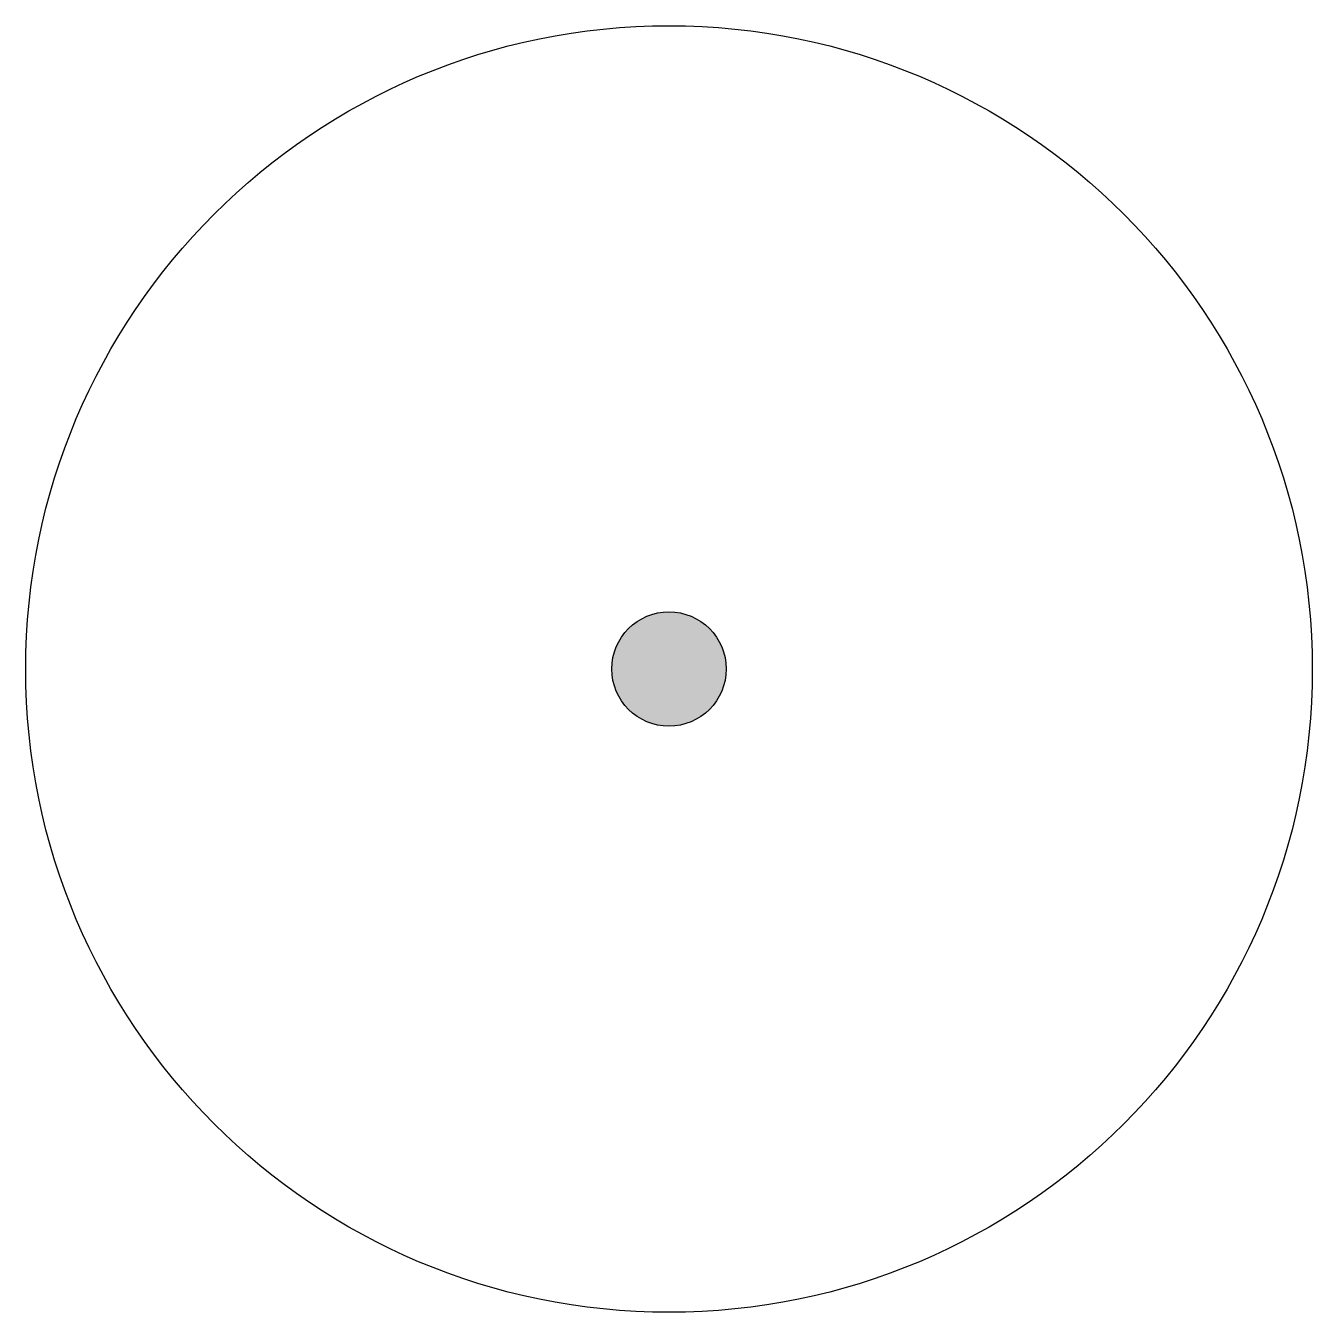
# Model space of a CAD drawing. Extents: x -1.69 to 1.69, y -1.68 to 1.69.
import ezdxf

# ---------------------------------------------------------------- set-up
doc = ezdxf.new("R2010")
doc.units = 0

msp = doc.modelspace()

# ---------------------------------------------------------------- hatches: boundary and pattern name
at = {"ltscale": 0.1}
h = msp.add_hatch(color=256, dxfattribs=at)
edge = h.paths.add_edge_path()
edge.add_arc((-0.002, 0.0034), 0.15, 0, 360)

# ---------------------------------------------------------------- linework, layer by layer
msp.add_circle((-0.002, 0.0034), 1.6875)
msp.add_circle((-0.002, 0.0034), 0.15, dxfattribs=at)

doc.saveas('drawing.dxf')
